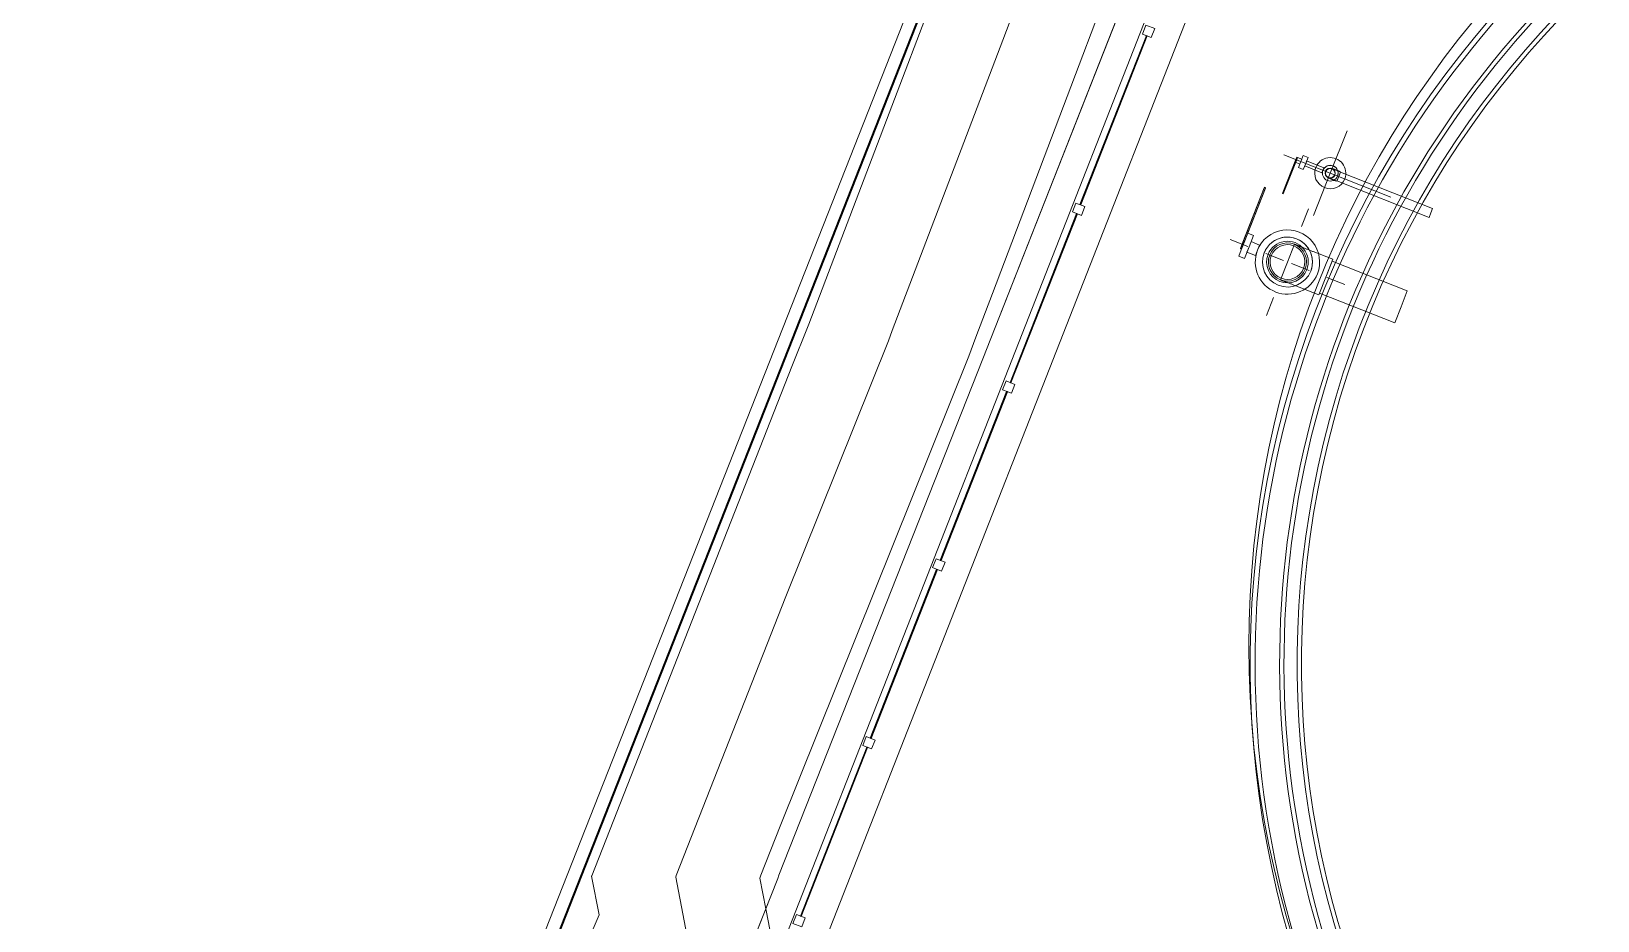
# Model space of a CAD drawing. Header units: metres. Extents: x -207 to 292, y -187 to 169.
# Drawn here: x -65.52 to -57.32, y -58.27 to -53.61 of the extents above; entities that cross this region are included whole.
import ezdxf

# ---------------------------------------------------------------- set-up
doc = ezdxf.new("R2010")
doc.units = ezdxf.units.M
doc.linetypes.add('Dash', pattern=[0.006, 0.003, -0.003])
for name, color, linetype, lineweight in [('A-GLAZ-CWMG', 7, 'Continuous', 9), ('C-TOPO', 7, 'Continuous', 9), ('C-TOPO-MAJR', 7, 'Continuous', 35), ('C-TOPO-MINR', 7, 'Continuous', 9), ('CERCO INTERIOR', 7, 'Continuous', 9), ('EQUIPOS PIS', 7, 'Continuous', 9), ('P-SANR-FIXT', 7, 'Continuous', 9), ('P-SANR-FIXT-HDLN', 7, 'Dash', 9), ('solera', 7, 'Continuous', 35)]:
    doc.layers.add(name, color=color, linetype=linetype, lineweight=lineweight)
doc.layers.add('PR10-ARQ-PL-001-Emplazamiento-C-1_dwg', color=7, linetype='Continuous', lineweight=9, true_color=0x767676)

# ---------------------------------------------------------------- blocks, each defined once
blk = doc.blocks.new('M_Estanque-Terraza - M_Estanque-Terraza-2331352-PLANTA EMPLAZAMIENTO ACTUALIZADO')
at = {"layer": 'P-SANR-FIXT'}
for centre, radius, start, end in [((-1.696641881242665e-15, 0), 5.151627146850166, 8.142219984546603e-13, 180.0000000000002), ((-1.242570705970596e-15, 0), 5.151627146850166, 8.142219984546603e-13, 180.0000000000002), ((-1.242570705970596e-15, 0), 5.126627146850165, 359.9999999999996, 180.0000000000002), ((-1.656194243939091e-15, 0), 5.126627146850165, 359.9999999999996, 180.0000000000002), ((-2.165734258596785e-15, 0), 4.998277258842649, 359.9999999999996, 180.0000000000002), ((-2.165734258596785e-15, 0), 4.975544739836833, 359.9999999999991, 179.9999999999998), ((-3.248601387895178e-15, 0), 4.905907101428718, 1.017777498068325e-12, 180.0000000000002), ((-3.248601387895178e-15, 0), 4.88317458242289, 1.024138607431252e-12, 180.0000000000002)]:
    blk.add_arc(centre, radius, start, end, dxfattribs=at)
blk = doc.blocks.new('Circular Mullion - 5mm-2127248-PLANTA EMPLAZAMIENTO ACTUALIZADO')
at = {"layer": 'A-GLAZ-CWMG'}
for p, q in [((-107.6478273724652, -45.39675011483385), (-107.9973915295227, -46.28009880061981)), ((-107.6455027706611, -45.39767002051003), (-107.9950669277186, -46.281018706296)), ((-107.9950669277186, -46.281018706296), (-107.6455027706611, -45.39767002051003)), ((-107.9927423259147, -46.28193861197219), (-107.6431781688572, -45.3985899261862)), ((-107.6455027706611, -45.39767002051003), (-107.647827372465, -45.39675011483385)), ((-107.6431781688571, -45.3985899261862), (-107.6455027706611, -45.39767002051003)), ((-107.9973915295225, -46.28009880061983), (-107.9950669277186, -46.28101870629602)), ((-107.9950669277186, -46.28101870629602), (-107.9927423259146, -46.28193861197219))]:
    blk.add_line(p, q, dxfattribs=at)
blk = doc.blocks.new('Rectangular Mullion - 50 x 50 mm-2128568-PLANTA EMPLAZAMIENTO ACTUALIZADO')
at = {"layer": 'A-GLAZ-CWMG'}
for p, q in [((0.025, 0.025), (-0.025, 0.025)), ((-0.025, 0.025), (-0.025, -0.025)), ((0.025, -0.025), (0.025, 0.025)), ((-0.025, -0.025), (0.025, -0.025))]:
    blk.add_line(p, q, dxfattribs=at)
blk = doc.blocks.new('Rectangular Mullion - 50 x 50 mm-2128569-PLANTA EMPLAZAMIENTO ACTUALIZADO')
at = {"layer": 'A-GLAZ-CWMG'}
for p, q in [((-0.025, -0.025), (-0.025, 0.025)), ((-0.025, 0.025), (0.025, 0.025)), ((0.025, 0.025), (0.025, -0.025)), ((0.025, -0.025), (-0.025, -0.025))]:
    blk.add_line(p, q, dxfattribs=at)
blk = doc.blocks.new('M_Tuberia Alimentación-01 - M_Tuberia Alimentación-01-2152466-PLANTA EMPLAZAMIENTO ACTUALIZADO')
at = {"layer": 'P-SANR-FIXT'}
for p, q in [((-0.2484967248506472, 0.320122384080208), (-0.2551027530489235, 0.3201223840801734)), ((-0.2551027530488791, 0.3201223840802223), (-0.2551027530488791, 0.2959276251690544)), ((-0.2551027530488791, 0.01183938774610792), (-0.2551027530488791, 0.3168639335319202)), ((-0.2484967248506383, 0.3168639335319202), (-0.2551027530488791, 0.3168639335319202)), ((-0.2551027530488791, 0.2959276251690544), (-0.2551027530488791, -0.01962842690890711)), ((-0.2484967248506383, 0.2959276251690544), (-0.2484967248506383, 0.3201223840802223)), ((-0.2484967248506383, 0.3168639335319202), (-0.2484967248506383, 0.01183938774610791)), ((-0.2484967248506383, -0.0196284269089071), (-0.2484967248506383, 0.2959276251690544)), ((0.21538099873498, 0.09999999999995994), (0.1058930806477304, 0.09999999999995994)), ((0.2153809987350339, 3.232088392045696e-16), (0.2153809987350339, 0.1)), ((0.6387552651844799, 0.08999999999994489), (0.21538099873498, 0.08999999999994489)), ((0.2153809987350339, -2.907980233978642e-16), (0.2153809987350339, 0.08999999999999958)), ((0.6387552651844991, 0.08999999999999958), (0.6387552651844991, 0)), ((-0.2551027530488791, 0.01183938774610805), (-0.2551027530488791, -0.025)), ((-0.2551027530488791, 0.01183938774610819), (-0.2484967248506383, 0.01183938774610819)), ((-0.2161958498840431, 0.06467941261835508), (-0.2484967248506472, 0.06467941261833776)), ((-0.2484967248506378, -2.08984948266195e-16), (-0.2484967248506378, 0.064679412618372)), ((-0.2484967248506383, -0.025), (-0.2484967248506383, 0.01183938774610819)), ((-0.2484967248506378, -0.064679412618372), (-0.2484967248506378, 0)), ((-0.216195849884013, 0.064679412618372), (-0.216195849884013, 0)), ((-0.1681454552595636, 0.02964117536640202), (-0.2161958498840431, 0.02964117536641934)), ((-0.2161958498840128, -8.260995393859444e-17), (-0.2161958498840128, 0.02964117536643639)), ((-0.216195849884013, 2.08984948266195e-16), (-0.216195849884013, -0.064679412618372)), ((-0.168145455259549, 0.02964117536643639), (-0.168145455259549, 0)), ((-0.168145455259549, 9.577328008610232e-17), (-0.168145455259549, -0.02964117536643639)), ((0.2153809987350339, -0.1), (0.2153809987350339, 3.676177601895759e-16)), ((0.2153809987350339, -0.08999999999999958), (0.2153809987350339, 0)), ((0.6387552651844991, 2.907980233978642e-16), (0.6387552651844991, -0.08999999999999958)), ((-0.2551027530488791, -0.0196284269089071), (-0.2484967248506383, -0.0196284269089071)), ((-0.2551027530488889, -0.02500000000002897), (-0.2484967248506472, -0.02500000000008095)), ((-0.2484967248506819, -0.06467941261842439), (-0.2161958498840431, -0.06467941261844172)), ((-0.2161958498840128, -0.02964117536643639), (-0.2161958498840128, -2.632665229501576e-17)), ((-0.2161958498840431, -0.02964117536648864), (-0.1681454552595983, -0.02964117536647132)), ((0.1058930806477651, -0.1000000000000119), (0.2153809987350493, -0.1000000000000639)), ((0.2153809987350493, -0.09000000000004885), (0.6387552651844453, -0.09000000000006617))]:
    blk.add_line(p, q, dxfattribs=at)
at = {"layer": 'P-SANR-FIXT', "flags": 128}
for points in [[(0.1058930806477304, 0.09999999999995994), (0.1016584868576746, 0.09999999999995994), (0.0974306675143188, 0.09999999999994262), (0.09321638622682085, 0.09999999999994262), (0.0890223849460951, 0.09999999999997727), (0.08485537317966364, 0.09999999999995994), (0.08072201725730711, 0.09999999999997727), (0.07662892966688524, 0.09999999999995994), (0.0725826584753314, 0.09999999999995994), (0.06858967685342914, 0.09999999999995994), (0.06465637271992937, 0.09999999999997727), (0.06078903852243794, 0.09999999999995994), (0.05699386117070163, 0.09999999999992529), (0.05327691213882145, 0.09999999999992529), (0.04964413775236762, 0.09999999999994262), (0.04610134967536587, 0.09999999999995994), (0.04265421561309476, 0.09999999999994262), (0.03930825024455489, 0.09999999999995994), (0.03606880640079217, 0.09999999999992529), (0.03294106650068361, 0.09999999999995994), (0.02993003426099176, 0.09999999999994262), (0.02704052669084058, 0.09999999999995994), (0.02427716638610227, 0.09999999999994262), (0.02164437413377864, 0.09999999999994262), (0.01914636183968323, 0.09999999999992529), (0.01678712579075545, 0.09999999999994262), (0.01457044026129324, 0.09999999999995994), (0.01249985147537109, 0.09999999999995994), (0.01057867193324, 0.09999999999997727), (0.008809975112486155, 0.09999999999992529), (0.007196590550566635, 0.09999999999994262), (0.005741099318667421, 0.09999999999995994), (0.004445829892289203, 0.09999999999997727), (0.00331285442621911, 0.09999999999995994), (0.002343985439467269, 0.09999999999994262), (0.00154077291574713, 0.09999999999995994), (0.0009045018237617115, 0.09999999999995994), (0.0004361900615579544, 0.09999999999997727), (0.000136586827998508, 0.09999999999994262), (6.171424365675194e-06, 0.09999999999994262)], [(-3.465174813754857e-14, -0.1000000000000292), (8.470316986340549e-05, -0.1000000000000466), (0.0003386771724064602, -0.1000000000000639), (0.0007615157034769254, -0.1000000000000639), (0.001352542311572415, -0.1000000000000292), (0.002110811480257053, -0.1000000000000292), (0.003035110140502366, -0.1000000000000292), (0.00412395961173961, -0.1000000000000466), (0.005375617967014842, -0.1000000000000639), (0.006788082820029013, -0.1000000000000639), (0.008359094528310925, -0.1000000000000292), (0.01008613980819155, -0.1000000000000466), (0.01196645575568891, -0.1000000000000466), (0.01399703426644255, -0.1000000000000639), (0.01617462684797501, -0.1000000000000466), (0.0184957498166571, -0.1000000000000466), (0.02095668987088711, -0.1000000000000639), (0.02355351003154401, -0.1000000000000466), (0.02628205594035844, -0.1000000000000292), (0.02913796250594478, -0.1000000000000466), (0.03211666088699467, -0.1000000000000466), (0.03521338580157817, -0.1000000000000639), (0.03842318315028579, -0.1000000000000466), (0.04174091794226142, -0.1000000000000292), (0.04516128250950324, -0.1000000000000292), (0.04867880499827452, -0.1000000000000292), (0.05228785812307087, -0.1000000000000119), (0.05598266816869391, -0.1000000000000639), (0.05975732422736774, -0.1000000000000466), (0.063605787654508, -0.1000000000000466), (0.06752190172959463, -0.1000000000000292), (0.07149940150561934, -0.1000000000000292), (0.07553192383127216, -0.1000000000000466), (0.07961301753113995, -0.1000000000000466), (0.08373615372589785, -0.1000000000000466), (0.08789473627717789, -0.1000000000000466), (0.09208211233999655, -0.1000000000000466), (0.09629158300586588, -0.1000000000000639), (0.1005164140198515, -0.1000000000000466), (0.1047498465533855, -0.1000000000000639), (0.1058930806477651, -0.1000000000000119)]]:
    blk.add_lwpolyline(points, dxfattribs=at)
at = {"layer": 'P-SANR-FIXT'}
for centre, radius, start, end in [((-4.354376835101458e-20, 0), 0.1684943366687442, 359.9999999999994, 179.9999999999996), ((-3.922863485453557e-20, 0), 0.1684943366687442, 359.9999999999994, 179.9999999999996), ((-2.14629510331909e-20, 0), 0.1684943366687442, 359.9999999999994, 179.9999999999996), ((-1.714781753671192e-20, 0), 0.1684943366687442, 359.9999999999994, 179.9999999999996), ((-3.51032895246632e-20, 0), 0.1684943366687438, 359.9999999999994, 179.9999999999996), ((-2.558829636306329e-20, 0), 0.1684943366687438, 359.9999999999994, 179.9999999999996), ((-2.558829636306328e-20, 0), 0.1307901465824301, 1.78111062161957e-13, 180), ((-2.14629510331909e-20, 0), 0.1307901465824303, 359.9999999999994, 179.9999999999996), ((-3.922863485453557e-20, 0), 0.1307901465824303, 359.9999999999994, 179.9999999999996), ((-3.510328952466319e-20, 0), 0.1307901465824303, 359.9999999999994, 179.9999999999996), ((-5.123787571314483e-20, 0), 0.1089864609012005, 359.9999999999995, 179.9999999999996), ((-4.354376835101458e-20, 0), 0.1089864609012005, 359.9999999999995, 179.9999999999996), ((-1.714781753671191e-20, 0), 0.1089864609012005, 359.9999999999995, 179.9999999999996), ((-9.453710174581649e-21, 0), 0.1089864609012005, 359.9999999999995, 179.9999999999996), ((-5.364550253076481e-20, 9.992431805211765e-20), 0.09999999999999994, 7.251664673736819e-13, 180.0000000000002), ((1.266451756575433e-20, 0), 0.09097914548139877, 4.007498898644031e-13, 180.0000000000002), ((3.194560519766427e-20, 0), 0.09097914548139877, 4.007498898644031e-13, 180.0000000000002), ((4.048186923820066e-20, 0), 0.09097914548139877, 4.007498898644031e-13, 180.0000000000002), ((4.627881552135246e-20, 0), 0.09097914548139877, 4.007498898644031e-13, 180.0000000000002), ((-4.354376835101458e-20, 0), 0.1684943366687442, 179.9999999999999, 359.9999999999994), ((-3.922863485453557e-20, 0), 0.1684943366687442, 179.9999999999999, 359.9999999999994), ((-2.14629510331909e-20, 0), 0.1684943366687442, 179.9999999999999, 359.9999999999994), ((-1.714781753671192e-20, 0), 0.1684943366687442, 179.9999999999999, 359.9999999999994), ((-3.51032895246632e-20, 0), 0.1684943366687438, 179.9999999999999, 359.9999999999994), ((-2.558829636306329e-20, 0), 0.1684943366687438, 179.9999999999999, 359.9999999999994), ((-2.558829636306328e-20, 0), 0.1307901465824301, 180.0000000000004, 2.035554996136651e-13), ((-2.14629510331909e-20, 0), 0.1307901465824303, 179.9999999999999, 359.9999999999994), ((-3.922863485453557e-20, 0), 0.1307901465824303, 179.9999999999999, 359.9999999999994), ((-3.510328952466319e-20, 0), 0.1307901465824303, 179.9999999999999, 359.9999999999994), ((-5.123787571314483e-20, 0), 0.1089864609012005, 179.9999999999999, 359.9999999999994), ((-4.354376835101458e-20, 0), 0.1089864609012005, 179.9999999999999, 359.9999999999994), ((-1.714781753671191e-20, 0), 0.1089864609012005, 179.9999999999999, 359.9999999999994), ((-9.453710174581649e-21, 0), 0.1089864609012005, 179.9999999999999, 359.9999999999994), ((-5.364550253076481e-20, 9.992431805211765e-20), 0.09999999999999994, 180.0000000000002, 5.088887490341627e-14), ((1.266451756575433e-20, 0), 0.09097914548139877, 180.0000000000002, 5.088887490341627e-14), ((3.194560519766427e-20, 0), 0.09097914548139877, 180.0000000000002, 5.088887490341627e-14), ((4.048186923820066e-20, 0), 0.09097914548139877, 180.0000000000002, 5.088887490341627e-14), ((4.627881552135246e-20, 0), 0.09097914548139877, 180.0000000000002, 5.088887490341627e-14)]:
    blk.add_arc(centre, radius, start, end, dxfattribs=at)
at = {"layer": 'P-SANR-FIXT-HDLN'}
for p, q in [((-1.811953281616803e-20, -1.041147840717393e-15), (0, 0.30096049188159)), ((-0.3222281381753473, 0), (0, -1.041147840717393e-15)), ((0.3222281381753473, 0), (0, -1.041147840717393e-15)), ((-1.811953281616791e-20, -1.041147840717393e-15), (0, -0.30096049188159))]:
    blk.add_line(p, q, dxfattribs=at)
blk = doc.blocks.new('M_Tuberia Alimentación-02 - M_Tuberia Alimentación-02-2167664-PLANTA EMPLAZAMIENTO ACTUALIZADO')
at = {"layer": 'P-SANR-FIXT'}
for p, q in [((-2.643505027880703e-19, 8.472816166344263e-16), (0, 0.2389936257055457)), ((-0.2621750980009191, 3.014020239089018e-19), (0.3414942734020562, 1.950509555442414e-15)), ((-0.1897114651898784, 0.01385887385455112), (-0.1933912728527299, 0.01385887385456845)), ((-0.1933912728528042, 0.01385887385455386), (-0.1933912728528042, -4.591808704101918e-16)), ((-0.1933912728528042, 0.006461004050486624), (-0.1933912728528042, -0.1828042598845548)), ((-0.1897114651899315, 0.006461004050486624), (-0.1933912728528042, 0.006461004050486624)), ((-0.1650425307490551, 0.01390009744740905), (-0.1897114651898438, 0.01390009744739173)), ((-0.1897114651899315, 0.01390009744739998), (-0.1897114651899315, 0)), ((-0.1897114651899315, -3.704510656565851e-16), (-0.1897114651899315, 0.01385887385455386)), ((-0.1897114651899315, -0.1828042598845548), (-0.1897114651899315, 0.006461004050486612)), ((-0.1897114651899315, 4.491245403046258e-17), (-0.1897114651899315, -0.01390009744739998)), ((-0.138379454093007, 0.03380192890178446), (-0.1650425307490204, 0.03380192890180179)), ((-0.1650425307491191, -1.092170456852954e-16), (-0.1650425307491191, 0.03380192890179299)), ((-0.1650425307491191, -4.491245403046258e-17), (-0.1650425307491191, 0.01390009744739998)), ((-0.1650425307491191, -0.01390009744739998), (-0.1650425307491191, 0)), ((-0.1650425307491191, -0.03380192890179299), (-0.1650425307491191, 0)), ((-0.1383794540930494, -1.092170456852954e-16), (-0.1383794540930494, 0.03380192890179299)), ((-0.0410583655958536, 0.01390009744740905), (-0.1383794540929724, 0.01390009744739173)), ((-0.1383794540930493, -4.491245403046302e-17), (-0.1383794540930493, 0.01390009744740012)), ((-0.1383794540930494, -0.03380192890179299), (-0.1383794540930494, 0)), ((-0.1383794540930493, -0.01390009744740012), (-0.1383794540930493, 0)), ((-0.04105836559595109, -4.491245403046302e-17), (-0.04105836559595109, 0.01390009744740012)), ((-0.04105836559595109, -0.01390009744740012), (-0.04105836559595109, 0)), ((-2.643505027880722e-19, 8.472816166344263e-16), (0, -0.2389936257055457)), ((0.04738928398605149, 0.02641715653502388), (0.04214382561196035, 0.02641715653502388)), ((0.0473892839859497, -1.732282441266471e-16), (0.0473892839859497, 0.02641715653503993)), ((0.566057269048424, 0.02500000000001164), (0.04738928398605149, 0.02500000000001164)), ((0.0473892839859497, -8.077722872162979e-17), (0.0473892839859497, 0.02500000000000014)), ((0.0473892839859497, -0.02641715653503994), (0.0473892839859497, 8.284031934607364e-17)), ((0.0473892839859497, -0.02500000000000014), (0.0473892839859497, 0)), ((0.5660572690483285, -8.077722872162979e-17), (0.5660572690483285, 0.02500000000000014)), ((0.5660572690483285, -0.02500000000000014), (0.5660572690483285, 0)), ((-0.1933912728528042, -0.1859654784972582), (-0.1933912728528042, -2.707167823245982e-16)), ((-0.1897114651899315, -4.591808704101918e-16), (-0.1933912728528042, -4.591808704101918e-16)), ((-0.1897114651899315, -2.67404326718515e-16), (-0.1897114651899315, -0.1859654784972582)), ((-0.1897114651898784, -0.01390009744742638), (-0.1650425307490204, -0.01390009744739173)), ((-0.1650425307490204, -0.03380192890176714), (-0.1383794540929724, -0.03380192890178446)), ((-0.1383794540929377, -0.01390009744739173), (-0.04105836559588825, -0.01390009744739173)), ((0.04214382561196035, -0.02641715653505853), (0.04738928398605149, -0.02641715653502388)), ((0.04738928398605149, -0.02500000000001164), (0.566057269048424, -0.02499999999997699)), ((-0.1933912728528042, -0.1828042598845547), (-0.1933912728528042, -0.1904910760853377)), ((-0.1897114651899315, -0.1828042598845547), (-0.1933912728528042, -0.1828042598845547)), ((-0.1933912728528042, -0.1859654784972584), (-0.1933912728528042, -0.1904909652471099)), ((-0.1933912728527299, -0.1904910760853343), (-0.1897114651898784, -0.1904910760853343)), ((-0.1897114651899315, -0.1904910760853377), (-0.1897114651899315, -0.1828042598845548)), ((-0.1897114651899315, -0.1904909652471099), (-0.1897114651899315, -0.1859654784972583))]:
    blk.add_line(p, q, dxfattribs=at)
at = {"layer": 'P-SANR-FIXT', "flags": 128}
for points in [[(0.04214382561196035, 0.02641715653502388), (0.04045852208566057, 0.02641715653504121), (0.03877591468550845, 0.02641715653502388), (0.0370986952243753, 0.02641715653502388), (0.03542954689557937, 0.02641715653502388), (0.03377113998050454, 0.02641715653507586), (0.03212612757631696, 0.02641715653504121), (0.03049714135202685, 0.02641715653504121), (0.0288867873380239, 0.02641715653504121), (0.02729764175722939, 0.02641715653502388), (0.02573224690368661, 0.02641715653502388), (0.02419310707499999, 0.02641715653502388), (0.02268268456676633, 0.02641715653502388), (0.02120339573267102, 0.02641715653502388), (0.01975760711936273, 0.02641715653505853), (0.01834763168012623, 0.02641715653504121), (0.01697572507497662, 0.02641715653505853), (0.01564408206174903, 0.02641715653505853), (0.01435483298525287, 0.02641715653504121), (0.01311004036896047, 0.02641715653505853), (0.01191169561546767, 0.02641715653504121), (0.01076171582085463, 0.02641715653504121), (0.009661940707313079, 0.02641715653502388), (0.008614129680623864, 0.02641715653504121), (0.007619959014771666, 0.02641715653502388), (0.006681019170766013, 0.02641715653502388), (0.0057988122520248, 0.02641715653502388), (0.004974749601552776, 0.02641715653504121), (0.004210149543687112, 0.02641715653505853), (0.003506235275469226, 0.02641715653505853), (0.002864132909514047, 0.02641715653505853), (0.002284869672638888, 0.02641715653505853), (0.001769372262538946, 0.02641715653502388), (0.001318465364969688, 0.02641715653504121), (0.000932870334866675, 0.02641715653504121), (0.0006132040420265184, 0.02641715653505853), (0.0003599778843290551, 0.02641715653502388), (0.0001735969695402673, 0.02641715653502388), (5.435946742854867e-05, 0.02641715653502388), (2.456132540828549e-06, 0.02641715653504121)], [(6.930349627509714e-14, -0.02641715653504121), (3.371056549185596e-05, -0.02641715653504121), (0.0001347883318924687, -0.02641715653502388), (0.0003030715965765921, -0.02641715653502388), (0.0005382911421083918, -0.02641715653502388), (0.0008400706673784953, -0.02641715653504121), (0.001207927389608813, -0.02641715653502388), (0.001641272816428136, -0.02641715653505853), (0.002139413687637352, -0.02641715653502388), (0.002701553084134685, -0.02641715653505853), (0.003326791702822811, -0.02641715653505853), (0.004014129295141538, -0.02641715653505853), (0.004762466267701348, -0.02641715653502388), (0.005570605440998224, -0.02641715653504121), (0.006437253964615775, -0.02641715653502388), (0.007361025385934591, -0.02641715653502388), (0.00834044186767087, -0.02641715653505853), (0.009373936552338456, -0.02641715653505853), (0.01045985606902559, -0.02641715653505853), (0.01159646317808565, -0.02641715653502388), (0.0127819395505885, -0.02641715653502388), (0.01401438867730012, -0.02641715653500655), (0.01529183890244312, -0.02641715653505853), (0.01661224657825333, -0.02641715653505853), (0.01797349933399101, -0.02641715653502388), (0.01937341945576845, -0.02641715653502388), (0.02080976736995162, -0.02641715653504121), (0.02228024522628948, -0.02641715653505853), (0.02378250057394471, -0.02641715653502388), (0.02531413012474286, -0.02641715653502388), (0.02687268359816499, -0.02641715653502388), (0.02845566764118803, -0.02641715653504121), (0.03006054981694361, -0.02641715653504121), (0.03168476265637364, -0.02641715653502388), (0.03332570776539815, -0.02641715653502388), (0.0349807599818082, -0.02641715653504121), (0.03664727157526577, -0.02641715653502388), (0.03832257648257892, -0.02641715653502388), (0.04000399457340136, -0.02641715653502388), (0.04168883593738137, -0.02641715653502388), (0.04214382561196035, -0.02641715653505853)]]:
    blk.add_lwpolyline(points, dxfattribs=at)
at = {"layer": 'P-SANR-FIXT'}
for centre, radius, start, end in [((0, 0), 0.08135233843567118, 359.9999999999994, 179.9999999999996), ((0, 0), 0.08135233843567118, 359.9999999999994, 179.9999999999996), ((0, 0), 0.08135233843568421, 359.9999999999994, 179.9999999999996), ((0, 0), 0.08135233843568421, 359.9999999999994, 179.9999999999996), ((0, 0), 0.08135233843567118, 179.9999999999999, 359.9999999999994), ((0, 0), 0.08135233843567118, 179.9999999999999, 359.9999999999994), ((0, 0), 0.08135233843568421, 180, 359.9999999999994), ((0, 0), 0.08135233843568421, 180, 359.9999999999994), ((0, 0), 0.04105836559595545, 2.353610464283002e-13, 180), ((0, 0), 0.04105836559595109, 359.9999999999994, 179.9999999999996), ((0, 0), 0.04105836559595109, 359.9999999999994, 179.9999999999996), ((0, 0), 0.04105836559594278, 359.9999999999994, 179.9999999999996), ((0, 0), 0.04105836559594278, 359.9999999999994, 179.9999999999996), ((0, 0), 0.04105836559595551, 359.9999999999994, 179.9999999999996), ((0, 0), 0.04105836559595546, 180.0000000000004, 2.035554996136651e-13), ((0, 0), 0.04105836559595109, 179.9999999999999, 359.9999999999994), ((0, 0), 0.04105836559595109, 179.9999999999999, 359.9999999999994), ((0, 0), 0.04105836559594279, 179.9999999999999, 359.9999999999994), ((0, 0), 0.04105836559594279, 179.9999999999999, 359.9999999999994), ((0, 0), 0.04105836559595552, 179.9999999999999, 359.9999999999994), ((-2.076632604713839e-18, -2.51586847816659e-18), 0.02641715653503992, 4.452776554048924e-14, 179.9999999999999), ((1.392423537617156e-19, 0), 0.02499999999999947, 2.289999370653732e-13, 180), ((1.476276369569623e-20, 0), 0.02499999999999951, 359.9999999999994, 179.9999999999995), ((1.392423537617156e-19, 0), 0.02499999999999947, 180.0000000000004, 2.035554996136651e-13), ((1.476276369569623e-20, 0), 0.02499999999999952, 179.9999999999999, 359.9999999999994), ((-2.076632604713839e-18, -2.51586847816659e-18), 0.02641715653503992, 180.0000000000002, 359.9999999999994)]:
    blk.add_arc(centre, radius, start, end, dxfattribs=at)
blk = doc.blocks.new('YADRAN_LASQUEMAS_ARQ_MO_002_TERRAZAS_rvt-1-PLANTA EMPLAZAMIENTO ACTUALIZADO')
at = {"layer": 'A-GLAZ-CWMG', "lineweight": 9, "extrusion": (0, 0, -1), "rotation": 291.4608217990221}
for name, p in [('Rectangular Mullion - 50 x 50 mm-2128568-PLANTA EMPLAZAMIENTO ACTUALIZADO', (59.67365377064029, -53.61252875651518)), ('Rectangular Mullion - 50 x 50 mm-2128569-PLANTA EMPLAZAMIENTO ACTUALIZADO', (59.67365377064029, -53.61252875651518)), ('Rectangular Mullion - 50 x 50 mm-2128568-PLANTA EMPLAZAMIENTO ACTUALIZADO', (60.03951870280412, -54.54319671632296)), ('Rectangular Mullion - 50 x 50 mm-2128569-PLANTA EMPLAZAMIENTO ACTUALIZADO', (60.0395187028041, -54.54319671632296)), ('Rectangular Mullion - 50 x 50 mm-2128568-PLANTA EMPLAZAMIENTO ACTUALIZADO', (60.40538363496793, -55.47386467613075)), ('Rectangular Mullion - 50 x 50 mm-2128569-PLANTA EMPLAZAMIENTO ACTUALIZADO', (60.4053836349679, -55.47386467613075)), ('Rectangular Mullion - 50 x 50 mm-2128568-PLANTA EMPLAZAMIENTO ACTUALIZADO', (60.77124856713173, -56.40453263593852)), ('Rectangular Mullion - 50 x 50 mm-2128569-PLANTA EMPLAZAMIENTO ACTUALIZADO', (60.77124856713173, -56.40453263593852)), ('Rectangular Mullion - 50 x 50 mm-2128568-PLANTA EMPLAZAMIENTO ACTUALIZADO', (61.13711349929554, -57.33520059574629)), ('Rectangular Mullion - 50 x 50 mm-2128569-PLANTA EMPLAZAMIENTO ACTUALIZADO', (61.13711349929554, -57.33520059574629)), ('Rectangular Mullion - 50 x 50 mm-2128568-PLANTA EMPLAZAMIENTO ACTUALIZADO', (61.50297843145935, -58.26586855555406)), ('Rectangular Mullion - 50 x 50 mm-2128569-PLANTA EMPLAZAMIENTO ACTUALIZADO', (61.50297843145935, -58.26586855555406))]:
    blk.add_blockref(name, p, dxfattribs=at)
at = {"layer": 'A-GLAZ-CWMG', "lineweight": 9}
for p, rotation in [((-167.5732484450646, -100.1601803788279), 180.1291782009783), ((-167.5732484450646, -100.1601803788279), 180.1291782009783), ((-167.5732484450646, -100.1601803788279), 180.1291782009783), ((-167.5732484450646, -100.1601803788279), 180.1291782009783), ((-167.9391133772288, -101.0908483386346), 180.1291782009755), ((-167.9391133772285, -101.0908483386355), 180.1291782009783), ((-167.9391133772285, -101.0908483386355), 180.1291782009783), ((-167.9391133772281, -101.0908483386364), 180.1291782009755), ((-168.3049783093918, -102.0215162984443), 180.1291782009755), ((-168.3049783093922, -102.0215162984434), 180.1291782009783), ((-168.3049783093922, -102.0215162984434), 180.1291782009783), ((-168.3049783093926, -102.0215162984426), 180.1291782009755), ((-168.6708432415564, -102.9521842582504), 180.1291782009755), ((-168.6708432415564, -102.9521842582504), 180.1291782009755), ((-168.6708432415564, -102.9521842582504), 180.1291782009755), ((-168.6708432415564, -102.9521842582504), 180.1291782009755), ((-169.0367081737195, -103.8828522180599), 180.1291782009755), ((-169.0367081737195, -103.8828522180599), 180.1291782009755), ((-169.0367081737195, -103.8828522180599), 180.1291782009755), ((-169.0367081737195, -103.8828522180599), 180.1291782009755)]:
    blk.add_blockref('Circular Mullion - 5mm-2127248-PLANTA EMPLAZAMIENTO ACTUALIZADO', p, dxfattribs=dict(at, rotation=rotation))
at = {"layer": 'P-SANR-FIXT', "lineweight": 9}
for name, p, rotation in [('M_Estanque-Terraza - M_Estanque-Terraza-2331352-PLANTA EMPLAZAMIENTO ACTUALIZADO', (-53.98928973004558, -56.91877732183243), 73.44705275205663), ('M_Tuberia Alimentación-02 - M_Tuberia Alimentación-02-2167664-PLANTA EMPLAZAMIENTO ACTUALIZADO', (-58.72260959551078, -54.35470928477191), 338.4099999999987), ('M_Tuberia Alimentación-01 - M_Tuberia Alimentación-01-2152466-PLANTA EMPLAZAMIENTO ACTUALIZADO', (-58.94666393335305, -54.81962123225882), 338.5391782009776)]:
    blk.add_blockref(name, p, dxfattribs=dict(at, rotation=rotation))
blk = doc.blocks.new('PR10-ARQ-PL-001-Emplazamiento-C-1_dwg-674643-PLANTA EMPLAZAMIENTO ACTUALIZADO')
at = {"layer": 'C-TOPO', "flags": 128}
for points in [[(-45.16328049316414, -13.62173714904785), (-58.65432678222663, -47.89474167480476), (-65.37344223632822, -64.96416024169929), (-65.55493348388681, -65.81135969238292), (-65.63799353027353, -66.67379077148445), (-65.62152011718757, -67.5400541748048), (-65.5057318359376, -68.39870408935558), (-65.29215882568367, -69.23838771972663), (-65.2407526611329, -69.37327716064463), (-64.98362416992197, -70.04801271972667), (-64.58420668945321, -70.81687741699226), (-64.09918048095712, -71.53481499023445), (-63.53496375732429, -72.19234229736333), (-62.89900722656257, -72.7807714965821), (-62.19971967773445, -73.29231701660167), (-61.44634240722664, -73.72022578125008), (-49.70080817871101, -78.33572080078136), (-47.33265505371101, -79.2662965576173), (-34.53525944824222, -84.29513378906265), (-34.50706582031257, -84.3062121826173), (-33.65736419677738, -84.47571811523444), (-32.79391457519535, -84.54767651367199), (-31.92787673950199, -84.52115720214853)], [(-31.92787673950199, -84.52115720214853), (-32.79391457519535, -84.54767651367199), (-33.65736419677738, -84.47571811523444), (-34.50706582031257, -84.3062121826173), (-34.53525944824222, -84.29513378906265), (-47.33265505371101, -79.2662965576173), (-49.70080817871101, -78.33572080078136), (-61.44634240722664, -73.72022578125008), (-62.19971967773445, -73.29231701660167), (-62.89900722656257, -72.7807714965821), (-63.53496375732429, -72.19234229736333), (-64.09918048095712, -71.53481499023445), (-64.58420668945321, -70.81687741699226), (-64.98362416992197, -70.04801271972667), (-65.2407526611329, -69.37327716064463), (-65.29215882568367, -69.23838771972663), (-65.5057318359376, -68.39870408935558), (-65.62152011718757, -67.5400541748048), (-65.63799353027353, -66.67379077148445), (-65.55493348388681, -65.81135969238292), (-65.37344223632822, -64.96416024169929), (-58.65432678222663, -47.89474167480476), (-45.16328049316414, -13.62173714904785)], [(-38.52224399414069, 3.372478450012207), (-63.79554320068367, -60.76652343750007), (-64.78684548339852, -63.30252213134773), (-65.4417450439454, -65.55951925048835), (-65.5127453613282, -67.79552230224617), (-65.1875419555665, -69.34052102050788), (-63.72014315185554, -71.90552259521488), (-61.85614530029304, -73.53752065429698), (-59.32984368896495, -74.62151960449226), (-56.13114125976573, -75.9085201171876), (-44.72754429931648, -80.48251999511726), (-36.21034324951179, -83.80852163085949), (-33.87834373168949, -84.43152546386733), (-31.14114336547855, -84.39252319335945), (-28.35304378051761, -83.23651933593761), (-25.96854281616215, -80.47152531738288), (-25.03934371948246, -78.3455248535157), (-19.54854398803715, -64.51052281494148), (-16.74504301757816, -57.44452155761726), (-5.944042996215821, -30.10852034912113), (-2.296743239593506, -20.79352148437503)], [(-64.40006444091804, -68.29521738281261), (-64.50276514892586, -67.68590108642589), (-64.53299586181647, -67.50654924316413), (-64.53571662597665, -67.44789700927741), (-64.57007266845712, -66.70761661376957), (-64.51076000976572, -65.91002808837895), (-64.42110036621102, -65.45567442626961), (-64.39035340576181, -65.29986068115241), (-64.35591829833992, -65.12536900634773), (-64.1078032104493, -64.36503867187511), (-63.80508680419929, -63.59765295410163), (-63.24434428710945, -62.17615832519539), (-63.23589364013679, -62.15474102783211), (-62.79383690185558, -61.03412570800788), (-62.74412365722664, -60.90809619140632), (-62.02515823974617, -59.08551441650401), (-61.61448563232429, -58.04445238037117), (-61.60803486328133, -58.02809523925789), (-60.54190924072277, -55.32545555419926), (-60.49993970947273, -55.21906669921882), (-59.39130970458991, -52.40867080078132), (-58.48249075927742, -50.10480212402347), (-58.43238684082039, -49.97779127197273), (-57.65746204833995, -48.01334373779304)], [(-57.65746204833995, -48.01334373779304), (-58.43238684082039, -49.97779127197273), (-58.48249075927742, -50.10480212402347), (-59.39130970458991, -52.40867080078132), (-60.49993970947273, -55.21906669921882), (-60.54190924072277, -55.32545555419926), (-61.60803486328133, -58.02809523925789), (-61.61448563232429, -58.04445238037117), (-62.02515823974617, -59.08551441650401), (-62.74412365722664, -60.90809619140632), (-62.79383690185558, -61.03412570800788), (-63.23589364013679, -62.15474102783211), (-63.24434428710945, -62.17615832519539), (-63.80508680419929, -63.59765295410163), (-64.1078032104493, -64.36503867187511), (-64.35591829833992, -65.12536900634773), (-64.39035340576181, -65.29986068115241), (-64.42110036621102, -65.45567442626961), (-64.51076000976572, -65.91002808837895), (-64.57007266845712, -66.70761661376957), (-64.53571662597665, -67.44789700927741), (-64.53299586181647, -67.50654924316413), (-64.50276514892586, -67.68590108642589), (-64.40006444091804, -68.29521738281261)]]:
    blk.add_lwpolyline(points, dxfattribs=at)
at = {"layer": 'C-TOPO-MAJR', "color": 1, "lineweight": 9, "true_color": 0xff0000, "flags": 128}
blk.add_lwpolyline([(-63.52102567457153, -60.50586296950836), (-62.5501082120209, -58.23508247341611), (-62.58895726884727, -58.03349098086907), (-62.58843515568994, -58.03216162720301), (-61.54156745891885, -55.36672906520742), (-61.45569119093138, -55.15267669835161), (-61.45242215602144, -55.14408830486917), (-60.3829294717029, -52.33432204277656), (-60.30117208971242, -52.1185055282528), (-60.23055623487125, -51.94529060154769), (-59.27184552528962, -49.48790485342061), (-59.2695879539763, -49.482118203167), (-59.2290439201659, -49.38818695773472), (-57.78729024695224, -45.81998445301173)], dxfattribs=at)
at = {"layer": 'C-TOPO-MINR', "color": 9, "true_color": 0xc0c0c0, "flags": 128}
for points in [[(-61.9726541289341, -58.95241277931814), (-62.1487869282485, -58.03844274243987), (-62.14559826878804, -58.030324088305), (-61.57158916883863, -56.56883802793092), (-61.03532377195788, -55.23216050158629), (-61.01490986315078, -55.17852917424337), (-60.43667761679291, -53.65940007565992), (-59.90125763709385, -52.24604178296772), (-59.43880227655038, -51.11167653933951), (-58.91432173867371, -49.76731792722951), (-58.89059646089579, -49.70650483846449), (-58.46451093318241, -48.71936220569231)], [(-57.69997794619884, -48.0505374536498), (-58.51160496781522, -49.93089147376183), (-58.55679795205771, -50.04673100103832), (-58.64704831822943, -50.27806247713126), (-59.50134318447518, -52.37357803768253), (-60.49042576188285, -54.98447810854322), (-60.57739757028006, -55.21297004361743), (-60.61495635298431, -55.31164430482092), (-61.60161087875833, -57.77094699065427), (-61.70276138188602, -58.02848654940689), (-61.70861658764962, -58.04339450401056), (-61.67758648945592, -58.20441266815054), (-61.67591686937778, -58.21307648732749), (-61.27294623870833, -60.30412984937852)]]:
    blk.add_lwpolyline(points, dxfattribs=at)
at = {"layer": 'CERCO INTERIOR', "flags": 128}
for points in [[(-26.8741051890701, -80.12936918377876), (-28.51400438018143, -82.00503176808358), (-30.80006296537817, -83.2052969479561), (-33.47521145634354, -83.40564562439918), (-60.36965272299945, -72.83466478347779), (-62.48292058303953, -71.58020193815231), (-63.9696666777134, -69.48232596635819), (-64.49798364259303, -67.0580460703373), (-63.95847878903151, -64.42976371884346), (-36.30947658650577, 6.0375552546978), (-35.12356038734317, 8.298024226427078), (-33.13335930243134, 9.89046128511429), (-30.63597393147647, 10.59442198872566), (-28.05654404334724, 10.33743979454041), (-2.045945981666446, 0.01674255847930908), (-0.04331390947103501, -1.294962766170502), (1.476995850875974, -3.37822363615036), (1.971749149933457, -5.810420047044754), (1.49688543073833, -8.303512711524963), (0.5782354609668254, -10.63827511429787), (-26.93075168073177, -80.27276047945023)], [(-33.40204916082322, -83.21950783133508), (-60.2814546571672, -72.654436866045), (-62.34430397056043, -71.42990311503411), (-63.78292929194868, -69.39992805242538), (-64.29355937637389, -67.05680767416955), (-63.76601963855327, -64.48681525826454), (-36.12728963367641, 5.954323592185975), (-34.9659094888717, 8.168024513721466), (-33.0400690395385, 9.70896413087845), (-30.61814039081335, 10.39165516376495), (-28.10425808548927, 10.14120331168175), (-2.138562422469259, -0.1616771852970123), (-0.1833848904818296, -1.442300224304199), (1.28971039749682, -3.460863713026047), (1.767911579459906, -5.811690279245378), (1.303919984921813, -8.24770295739174), (0.3921237623691559, -10.56504646062851)]]:
    blk.add_lwpolyline(points, dxfattribs=at)
at = {"layer": 'EQUIPOS PIS'}
blk.add_circle((-54.00120098166168, -56.83122732400894), 5.147159958183774, dxfattribs=at)
at = {"layer": 'solera'}
blk.add_line((-36.69884632237256, 7.881535067558289), (-65.37344040736556, -64.96416011452675), dxfattribs=at)

msp = doc.modelspace()

# ---------------------------------------------------------------- linework, layer by layer
at = {"layer": 'C-TOPO'}
for p, q in [((-38.52224399414066, 3.372478450012207), (-63.79554320068367, -60.76652343750004)), ((-58.65432678222663, -47.89474167480473), (-65.37344223632822, -64.96416024169929)), ((-65.37344223632822, -64.96416024169929), (-58.65432678222663, -47.89474167480473)), ((-60.49993970947269, -55.21906669921882), (-59.39130970458988, -52.40867080078132)), ((-59.39130970458988, -52.40867080078132), (-60.49993970947269, -55.21906669921882)), ((-60.54190924072273, -55.32545555419926), (-60.49993970947269, -55.21906669921882)), ((-60.49993970947269, -55.21906669921882), (-60.54190924072273, -55.32545555419926)), ((-61.60803486328133, -58.02809523925789), (-60.54190924072273, -55.32545555419926)), ((-60.54190924072273, -55.32545555419926), (-61.60803486328133, -58.02809523925789)), ((-62.02515823974613, -59.08551441650398), (-61.61448563232425, -58.04445238037117)), ((-61.61448563232425, -58.04445238037117), (-62.02515823974613, -59.08551441650398)), ((-61.61448563232425, -58.04445238037117), (-61.60803486328133, -58.02809523925789)), ((-61.60803486328133, -58.02809523925789), (-61.61448563232425, -58.04445238037117))]:
    msp.add_line(p, q, dxfattribs=at)
at = {"layer": 'C-TOPO-MAJR', "color": 1, "lineweight": 9, "true_color": 0xff0000, "flags": 128}
msp.add_lwpolyline([(-63.52102567457155, -60.50586296950836), (-62.5501082120209, -58.23508247341611), (-62.58895726884727, -58.03349098086908), (-62.58843515568994, -58.03216162720301), (-61.54156745891885, -55.36672906520742), (-61.45569119093138, -55.15267669835161), (-61.45242215602144, -55.14408830486917), (-60.3829294717029, -52.33432204277656), (-60.30117208971242, -52.1185055282528), (-60.23055623487125, -51.94529060154769), (-59.27184552528962, -49.48790485342061), (-59.2695879539763, -49.482118203167), (-59.2290439201659, -49.38818695773472), (-57.78729024695224, -45.81998445301173)], dxfattribs=at)
at = {"layer": 'C-TOPO-MINR', "color": 9, "true_color": 0xc0c0c0, "flags": 128}
for points in [[(-61.67758648945592, -58.20441266815054), (-61.70861658764962, -58.04339450401056), (-61.70276138188602, -58.02848654940689), (-61.60161087875833, -57.77094699065427), (-60.61495635298431, -55.31164430482092), (-60.57739757028006, -55.21297004361743), (-60.49042576188285, -54.98447810854322), (-59.50134318447518, -52.37357803768253), (-58.64704831822943, -50.27806247713126), (-58.55679795205771, -50.04673100103832), (-58.51160496781522, -49.93089147376183), (-57.69997794619884, -48.0505374536498)], [(-61.97265412893405, -58.9524127793181), (-62.14878692824845, -58.03844274243982), (-62.14559826878798, -58.03032408830495), (-61.57158916883859, -56.56883802793084), (-61.03532377195783, -55.23216050158625), (-61.01490986315076, -55.1785291742433), (-60.43667761679288, -53.65940007565989), (-59.9012576370938, -52.24604178296767), (-59.43880227655034, -51.11167653933948), (-58.91432173867366, -49.76731792722946), (-58.89059646089576, -49.70650483846442), (-58.46451093318237, -48.71936220569227)], [(-62.68448586140298, -60.75691501467363), (-61.27294623870833, -60.30412984937852), (-61.67591686937778, -58.21307648732749), (-61.67758648945592, -58.20441266815054)]]:
    msp.add_lwpolyline(points, dxfattribs=at)

# ---------------------------------------------------------------- block references
at = {"lineweight": 5}
msp.add_blockref('YADRAN_LASQUEMAS_ARQ_MO_002_TERRAZAS_rvt-1-PLANTA EMPLAZAMIENTO ACTUALIZADO', (0, 0), dxfattribs=at)
at = {"layer": 'PR10-ARQ-PL-001-Emplazamiento-C-1_dwg', "color": 7}
msp.add_blockref('PR10-ARQ-PL-001-Emplazamiento-C-1_dwg-674643-PLANTA EMPLAZAMIENTO ACTUALIZADO', (0, 0), dxfattribs=at)

doc.saveas('drawing.dxf')
